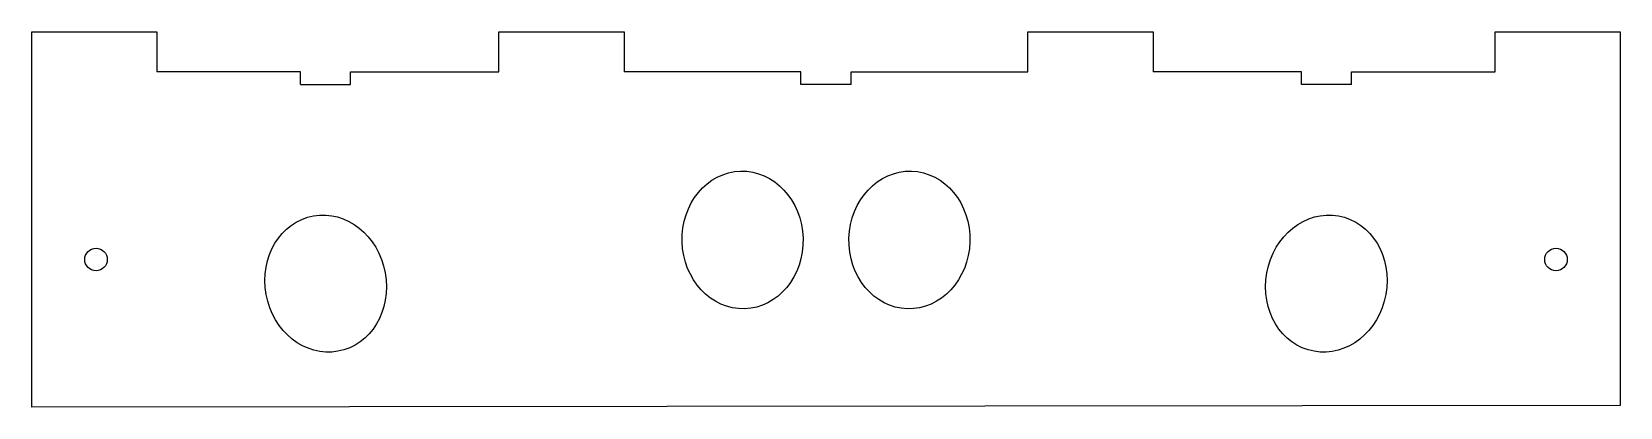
# Model space of a CAD drawing. Header units: millimetres. Extents: x -95 to 95, y 230 to 275.
import ezdxf

# ---------------------------------------------------------------- set-up
doc = ezdxf.new("R2010")
doc.units = ezdxf.units.MM
doc.layers.get('0').update_dxf_attribs({"linetype": 'CONTINUOUS'})

msp = doc.modelspace()

# ---------------------------------------------------------------- linework, layer by layer
for p, q in [((-95.2, 270), (-95.2, 274.8)), ((-95.2, 274.8), (-80.2, 274.8)), ((-80.2, 274.8), (-80.2, 270)), ((-39.2, 270), (-39.2, 274.8)), ((-39.2, 274.8), (-24.2, 274.8)), ((-24.2, 274.8), (-24.2, 270)), ((24.2, 270), (24.2, 274.8)), ((24.2, 274.8), (39.2, 274.8)), ((39.2, 274.8), (39.2, 270)), ((80.2, 270), (80.2, 274.8)), ((80.2, 274.8), (95.2, 274.8)), ((95.2, 274.8), (95.2, 230)), ((-95.2, 229.8), (-95.2, 270)), ((-63, 270), (-80.2, 270)), ((-63, 268.5), (-63, 270)), ((-63, 268.5), (-57, 268.5)), ((-57, 268.5), (-57, 270)), ((-57, 270), (-39.2, 270)), ((-3, 270), (-24.2, 270)), ((-3, 268.5), (-3, 270)), ((3, 268.5), (-3, 268.5)), ((3, 268.5), (3, 270)), ((3, 270), (24.2, 270)), ((57, 270), (39.2, 270)), ((57, 268.5), (57, 270)), ((63, 268.5), (57, 268.5)), ((63, 268.5), (63, 270)), ((63, 270), (80.2, 270)), ((95.2, 230), (-95.2, 229.8))]:
    msp.add_line(p, q)
for centre in [(-87.5, 247.5), (87.5, 247.5)]:
    msp.add_circle(centre, 1.35)
for centre, major_axis in [((-10, 249.85), (0.24, -8.25)), ((10, 249.85), (-0.24, -8.25)), ((-59.97, 244.62), (1.47, -8.12)), ((59.97, 244.62), (-1.47, -8.12))]:
    msp.add_ellipse(centre, major_axis=major_axis, ratio=0.878788)

doc.saveas('drawing.dxf')
